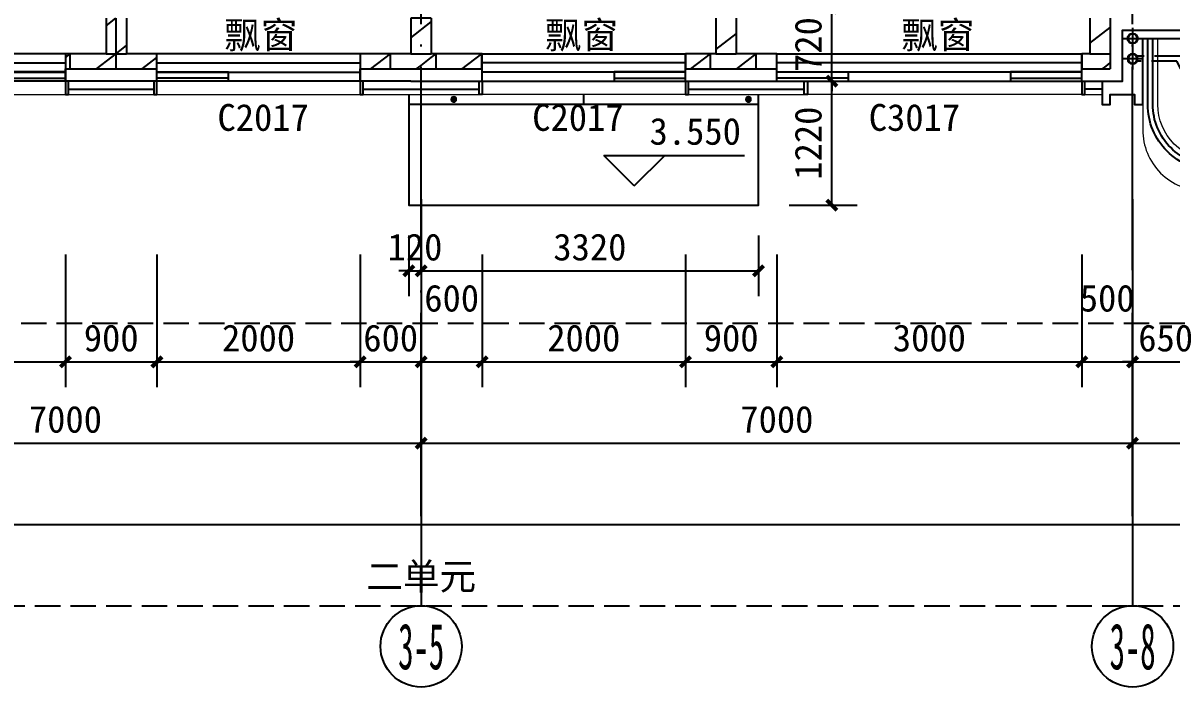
# Model space of a CAD drawing. Extents: x -46233 to 84150, y 109350 to 390860.
# Drawn here: x 14335 to 25631, y 140418 to 146952 of the extents above; entities that cross this region are included whole.
import ezdxf
from ezdxf.enums import TextEntityAlignment as Align

# ---------------------------------------------------------------- set-up
doc = ezdxf.new("R2010")
doc.units = 0
doc.header["$LTSCALE"] = 1000
doc.header["$MEASUREMENT"] = 0
for name, pattern in [('3#-轴线$1$DOTE', [2.42, 2, -0.2, 0.02, -0.2]), ('3#楼二层线脚$0$DASH', [0.35, 0.25, -0.1]), ('DASH', [0.35, 0.25, -0.1])]:
    doc.linetypes.add(name, pattern=pattern)
doc.layers.get('Defpoints').update_dxf_attribs({"color": 4, "linetype": 'DASH'})
for name, color, linetype in [('120-MC编号-偶$0$$1$A-ANNO-TEXT', 255, 'Continuous'), ('120-O-MC$0$A-COLU-CONC-HATC', 204, 'Continuous'), ('120-O-MC$0$A-DOOR', 51, 'Continuous'), ('120-O-MC$0$A-FLOR-HRAL', 71, 'Continuous'), ('120-O-MC$0$A-WALL-BLOK', 131, 'Continuous'), ('120-O-MC$0$A-WALL-INSL', 241, 'Continuous'), ('125-MC-交接$0$A-COLU-CONC-HATC', 204, 'Continuous'), ('125-MC-交接$0$A-WALL-BLOK', 131, 'Continuous'), ('125-MC-交接$0$A-WALL-INSL', 241, 'Continuous'), ('125-MC编号-偶$0$A-ANNO-TEXT', 255, 'Continuous'), ('125-O-MC$0$A-COLU-CONC-HATC', 204, 'Continuous'), ('125-O-MC$0$A-DOOR', 51, 'Continuous'), ('125-O-MC$0$A-FLOR-HRAL', 71, 'Continuous'), ('125-O-MC$0$A-WALL-BLOK', 131, 'Continuous'), ('125-O-MC$0$A-WALL-INSL', 241, 'Continuous'), ('3#-轴号$0$A-ANNO-AXIS-CIRC', 3, 'Continuous'), ('3#-轴号$0$A-ANNO-AXIS-TEXT', 7, 'Continuous'), ('3#-轴号$0$A-ANNO-DIMS', 3, 'Continuous'), ('3#-轴线$1$A-ANNO-DOTE', 10, '3#-轴线$1$DOTE'), ('3#楼二层线脚$0$1#2#住宅楼 平面图$0$A-00-HX-113-wall-01Y$0$HRAL', 31, 'Continuous'), ('3#楼二层线脚$0$1#2#住宅楼 平面图$0$A-00-HX-113-wall-01Y$0$SUPF', 151, 'Continuous'), ('3#楼二层线脚$0$110-XJ-1F-1#$0$1#2#住宅楼 平面图$0$A-00-HX-113-wall-01Y$0$HRAL', 31, 'Continuous'), ('3#楼二层线脚$0$A-00-HX-113-wall-01Y$0$HRAL', 31, 'Continuous'), ('3#楼二层线脚$0$A-DRAN', 243, 'Continuous'), ('3#楼二层线脚$0$A-DRAN-SYMB', 243, 'Continuous'), ('3#楼二层线脚$0$A-FLOR-OVHD', 171, '3#楼二层线脚$0$DASH'), ('3#楼二层线脚$0$bolibeiban剖', 4, 'Continuous'), ('A-ANNO-DIMS', 3, 'Continuous'), ('A-ANNO-LEVL', 3, 'Continuous'), ('A-ANNO-TEXT', 255, 'Continuous'), ('A-DRAN-SYMB', 243, 'Continuous'), ('AXIS_TEXT', 7, 'Continuous')]:
    doc.layers.add(name, color=color, linetype=linetype)
doc.layers.add('3#楼二层线脚$0$1#2#住宅楼 平面图$0$A-00-15-1#-PM-2F$0$00-装饰-看', color=46, linetype='Continuous', lineweight=5)
doc.layers.add('3#楼二层线脚$0$A-00-15-4#-PM-TF$0$00-装饰-看', color=46, linetype='Continuous', lineweight=5)
doc.styles.add('120-MC编号-偶$0$Standard', font='')
doc.styles.add('125-MC编号-偶$0$Standard', font='')
doc.styles.add('3#-轴号$0$_TCH_AXIS', font='')
doc.styles.add('3#-轴号$0$_TCH_DIM_T3', font='')
doc.styles.add('_TCH_DIM', font='')
doc.styles.add('_TCH_DIM_T3', font='')
doc.styles.add('COMPLEX', font='COMPLEX')
doc.styles.get("Standard").update_dxf_attribs({"font": ''})
doc.styles.get('120-MC编号-偶$0$Standard').set_extended_font_data('SimSun')
doc.styles.get('125-MC编号-偶$0$Standard').set_extended_font_data('SimSun')
doc.styles.get('3#-轴号$0$_TCH_AXIS').set_extended_font_data('SimSun')
doc.styles.get('3#-轴号$0$_TCH_DIM_T3').set_extended_font_data('SimSun')
doc.styles.get('_TCH_DIM').set_extended_font_data('SimSun')
doc.styles.get('_TCH_DIM_T3').set_extended_font_data('SimSun')
doc.styles.get('Standard').set_extended_font_data('SimSun')
doc.dimstyles.new('3#-轴号$0$_TCH_ARCH&&100', dxfattribs={"dimtxt": 264.345992, "dimasz": 100, "dimexe": 250, "dimexo": 300, "dimgap": 100, "dimtad": 1, "dimdec": 0, "dimzin": 0, "dimdsep": 46, "dimtxsty": '3#-轴号$0$_TCH_DIM_T3', "dimblk": '3#-轴号$0$_ArchTick', "dimcen": 0.09, "dimclrt": 7, "dimazin": 2, "dimtfac": 1, "dimtdec": 0, "dimtix": 1, "dimtmove": 2, "dimatfit": 3, "dimfxl": 100, "dimtolj": 1, "dimtzin": 0, "dimarcsym": 0})
doc.dimstyles.new('_TCH_ARCH&&100', dxfattribs={"dimtxt": 264.345992, "dimasz": 100, "dimexe": 250, "dimexo": 300, "dimgap": 100, "dimtad": 1, "dimdec": 0, "dimzin": 0, "dimdsep": 46, "dimtxsty": '_TCH_DIM_T3', "dimblk": 'ARCHTICK', "dimcen": 0.09, "dimclrt": 7, "dimazin": 2, "dimtfac": 1, "dimtdec": 0, "dimtix": 1, "dimtmove": 2, "dimatfit": 3, "dimfxl": 100, "dimtolj": 1, "dimtzin": 0, "dimarcsym": 0})
pattern_1 = [(0, (0, 0), (0, 350), []), (37.875, (400, 0), (-169.6153, 218.0767), []), (90, (400, 0), (-450, 3e-14), [])]

# ---------------------------------------------------------------- blocks, each defined once
blk = doc.blocks.new('125-O-MC$0$BGBFG')
at = {"layer": '125-O-MC$0$A-FLOR-HRAL'}
blk.add_lwpolyline([(0, 0), (700, 0), (700, -60), (0, -60)], close=True, dxfattribs=at)
blk.add_lwpolyline([(700, 0), (700, -90)], dxfattribs=at)
blk = doc.blocks.new('125-O-MC$0$$WINLIB2D$00000001')
at = {"color": 0}
for points in [[(-0.5, 0.5), (-0.5, -0.5)], [(-0.5, 0.5), (0.5, 0.5)], [(0.5, -0.5), (0.5, 0.5)], [(0.5, 0.1667), (-0.5, 0.1667)], [(0.5, -0.1667), (-0.5, -0.1667)], [(-0.5, -0.5), (0.5, -0.5)]]:
    blk.add_lwpolyline(points, dxfattribs=at)
blk = doc.blocks.new('125-O-MC')
at = {"layer": '125-O-MC$0$A-COLU-CONC-HATC'}
h = blk.add_hatch(dxfattribs=at)
h.set_pattern_fill('空心砖', color=256, scale=100, style=0)
h.set_pattern_definition(pattern_1)
h.paths.add_polyline_path([(7350, -11200), (7350, -11550), (7450, -11600), (7550, -11550), (7550, -11200)])
h = blk.add_hatch(dxfattribs=at)
h.set_pattern_fill('空心砖', color=256, scale=100, style=0)
h.set_pattern_definition(pattern_1)
h.paths.add_polyline_path([(7350, -11550), (6950, -11550), (6950, -11700), (7450, -11700), (7450, -11600)])
h = blk.add_hatch(dxfattribs=at)
h.set_pattern_fill('空心砖', color=256, scale=100, style=0)
h.set_pattern_definition(pattern_1)
h.paths.add_polyline_path([(7450, -11700), (7850, -11700), (7850, -11550), (7550, -11550), (7450, -11600)])
h = blk.add_hatch(dxfattribs=at)
h.set_pattern_fill('空心砖', color=256, scale=100, style=0)
h.set_pattern_definition(pattern_1)
h.paths.add_polyline_path([(10350, -11550), (9850, -11550), (9850, -11700), (10350, -11700)])
at = {"layer": '125-O-MC$0$A-WALL-BLOK'}
for p, q in [((7350, -11200), (7350, -11550)), ((7550, -11200), (7550, -11550)), ((7350, -11550), (6950, -11550)), ((6950, -11550), (6950, -11700)), ((7850, -11550), (7550, -11550)), ((7850, -11700), (7850, -11550)), ((10350, -11550), (9850, -11550)), ((9850, -11550), (9850, -11700)), ((6950, -11700), (7450, -11700)), ((7450, -11700), (7850, -11700)), ((9850, -11700), (10350, -11700))]:
    blk.add_line(p, q, dxfattribs=at)
at = {"layer": '125-O-MC$0$A-WALL-INSL'}
for p, q in [((6950, -11820), (6950, -11700)), ((7850, -11820), (7850, -11700)), ((9850, -11820), (9850, -11700)), ((7450, -11820), (6950, -11820)), ((7850, -11820), (7450, -11820)), ((10350, -11820), (9850, -11820))]:
    blk.add_line(p, q, dxfattribs=at)
at = {"xscale": -1}
blk.add_blockref('125-O-MC$0$BGBFG', (6950, -11730), dxfattribs=at)
blk.add_blockref('125-O-MC$0$BGBFG', (7850, -11730))
at = {"layer": '125-O-MC$0$A-DOOR', "yscale": -270, "zscale": 270, "rotation": 180}
for p, xscale in [((5450, -11685), 3000), ((8850, -11685), 1999.827914118767)]:
    blk.add_blockref('125-O-MC$0$$WINLIB2D$00000001', p, dxfattribs=dict(at, xscale=xscale))
blk = doc.blocks.new('120-O-MC$0$BGBFG')
at = {"layer": '120-O-MC$0$A-FLOR-HRAL'}
blk.add_lwpolyline([(0, 0), (700, 0), (700, -60), (0, -60)], close=True, dxfattribs=at)
blk.add_lwpolyline([(700, 0), (700, -90)], dxfattribs=at)
blk = doc.blocks.new('120-O-MC$0$$TCHSYS$WIN2D')
for p, q in [((-0.5, 0.5), (0.5, 0.5)), ((-0.5, 0.5), (-0.5, -0.5)), ((0.5, 0.5), (0.5, -0.5)), ((0.5, 0.1667), (-0.5, 0.1667)), ((0.5, -0.1667), (-0.5, -0.1667)), ((-0.5, -0.5), (0.5, -0.5))]:
    blk.add_line(p, q)
blk = doc.blocks.new('120-O-MC')
at = {"layer": '120-O-MC$0$A-COLU-CONC-HATC'}
h = blk.add_hatch(dxfattribs=at)
h.set_pattern_fill('空心砖', color=256, scale=100, style=0)
h.set_pattern_definition(pattern_1)
h.paths.add_polyline_path([(-6750, -11200.000521), (-6750, -11550.000521), (-6650, -11600.000521), (-6550, -11550.000521), (-6550, -11200.000521)])
h = blk.add_hatch(dxfattribs=at)
h.set_pattern_fill('空心砖', color=256, scale=100, style=0)
h.set_pattern_definition(pattern_1)
h.paths.add_polyline_path([(-3070, -11200.000521), (-3070, -11550.000521), (-2870, -11700.000521), (-2870, -11200.000521)])
h = blk.add_hatch(dxfattribs=at)
h.set_pattern_fill('空心砖', color=256, scale=100, style=0)
h.set_pattern_definition(pattern_1)
h.paths.add_polyline_path([(-9550, -11700.000521), (-9050, -11700.000521), (-9050, -11550.000521), (-9550, -11550.000521)])
h = blk.add_hatch(dxfattribs=at)
h.set_pattern_fill('空心砖', color=256, scale=100, style=0)
h.set_pattern_definition(pattern_1)
h.paths.add_polyline_path([(-6750, -11550.000521), (-7050, -11550.000521), (-7050, -11700.000521), (-6650, -11700.000521), (-6650, -11600.000521)])
h = blk.add_hatch(dxfattribs=at)
h.set_pattern_fill('空心砖', color=256, scale=100, style=0)
h.set_pattern_definition(pattern_1)
h.paths.add_polyline_path([(-6650, -11700.000521), (-6150, -11700.000521), (-6150, -11550.000521), (-6550, -11550.000521), (-6650, -11600.000521)])
h = blk.add_hatch(dxfattribs=at)
h.set_pattern_fill('空心砖', color=256, scale=100, style=0)
h.set_pattern_definition(pattern_1)
h.paths.add_polyline_path([(-3070, -11550.000521), (-3150, -11550.000521), (-3150, -11700.000521), (-2870, -11700.000521)])
at = {"layer": '120-O-MC$0$A-WALL-BLOK'}
for p, q in [((-6750, -11200.000521), (-6750, -11550.000521)), ((-6550, -11200.000521), (-6550, -11550.000521)), ((-3070, -11200.000521), (-3070, -11550.000521)), ((-2870, -11200.000521), (-2870, -11700.000521)), ((-9050, -11550.000521), (-9550, -11550.000521)), ((-9050, -11700.000521), (-9050, -11550.000521)), ((-6750, -11550.000521), (-7050, -11550.000521)), ((-7050, -11550.000521), (-7050, -11700.000521)), ((-6150, -11550.000521), (-6550, -11550.000521)), ((-6150, -11700.000521), (-6150, -11550.000521)), ((-3070, -11550.000521), (-3150, -11550.000521)), ((-3150, -11550.000521), (-3150, -11700.000521)), ((-9550, -11700.000521), (-9050, -11700.000521)), ((-7050, -11700.000521), (-6650, -11700.000521)), ((-6650, -11700.000521), (-6150, -11700.000521)), ((-3150, -11700.000521), (-2870, -11700.000521))]:
    blk.add_line(p, q, dxfattribs=at)
at = {"layer": '120-O-MC$0$A-WALL-INSL'}
for p, q in [((-9050, -11820.000521), (-9050, -11700.000521)), ((-7050, -11820.000521), (-7050, -11700.000521)), ((-6150, -11820.000521), (-6150, -11700.000521)), ((-3150, -11820.000521), (-3150, -11700.000521)), ((-9550, -11820.000521), (-9050, -11820.000521)), ((-7050, -11820.000521), (-6650, -11820.000521)), ((-6650, -11820.000521), (-6150, -11820.000521)), ((-3150, -11820.000521), (-2870, -11820.000521))]:
    blk.add_line(p, q, dxfattribs=at)
blk.add_lwpolyline([(-2870, -11820.000521), (-2750, -11820.000521), (-2750, -11320.000521), (-2000, -11320.000521), (-2000, -11200.000521)], dxfattribs=at)
at = {"xscale": -1}
for p in [(-7050, -11730.000521), (-3150, -11730.000521)]:
    blk.add_blockref('120-O-MC$0$BGBFG', p, dxfattribs=at)
blk.add_blockref('120-O-MC$0$BGBFG', (-6150, -11730.000521))
at = {"layer": '120-O-MC$0$A-DOOR', "yscale": -270, "zscale": 270}
for p, xscale in [((-8050, -11685.000521), 2000), ((-4650, -11685.000521), 3000)]:
    blk.add_blockref('120-O-MC$0$$TCHSYS$WIN2D', p, dxfattribs=dict(at, xscale=xscale))
blk = doc.blocks.new('125-MC-交接')
at = {"layer": '125-MC-交接$0$A-COLU-CONC-HATC'}
h = blk.add_hatch(dxfattribs=at)
h.set_pattern_fill('空心砖', color=256, scale=100, style=0)
h.set_pattern_definition(pattern_1)
h.paths.add_polyline_path([(-100, -100), (-100, -450), (0, -500), (100, -450), (100, -100)])
h = blk.add_hatch(dxfattribs=at)
h.set_pattern_fill('空心砖', color=256, scale=100, style=0)
h.set_pattern_definition(pattern_1)
h.paths.add_polyline_path([(-100, -450), (-100, -600), (0, -600), (0, -500)])
h = blk.add_hatch(dxfattribs=at)
h.set_pattern_fill('空心砖', color=256, scale=100, style=0)
h.set_pattern_definition(pattern_1)
h.paths.add_polyline_path([(0, -500), (0, -600), (100, -600), (100, -450)])
at = {"layer": '125-MC-交接$0$A-WALL-BLOK'}
for p, q in [((-100, -100), (-100, -450)), ((100, -100), (-100, -100)), ((100, -100), (100, -450)), ((-100, -450), (-100, -450)), ((100, -450), (100, -450)), ((-100, -600), (0, -600)), ((0, -600), (100, -600))]:
    blk.add_line(p, q, dxfattribs=at)
at = {"layer": '125-MC-交接$0$A-WALL-INSL'}
for p, q in [((-100, -720), (0, -720)), ((0, -720), (100, -720))]:
    blk.add_line(p, q, dxfattribs=at)
blk = doc.blocks.new('3#-轴线')
at = {"layer": '3#-轴线$1$A-ANNO-DOTE'}
for points in [[(17450, -16100), (17450, -3200)], [(10450, -16100), (10450, -7100)]]:
    blk.add_lwpolyline(points, dxfattribs=at)
blk = doc.blocks.new('_AXISO')
blk.add_circle((0, 0), 0.5)
at = {"layer": 'AXIS_TEXT', "style": 'COMPLEX', "width": 1.041667}
blk.add_attdef('A', text='', height=0.56, dxfattribs=at).set_placement((-0.25, -0.28), (0.25, -0.28), align=Align.FIT)
blk = doc.blocks.new('3#-轴号$0$_ArchTick')
at = {"color": 0, "linetype": 'ByBlock', "const_width": 0.4}
blk.add_lwpolyline([(-0.5, -0.5), (0.5, 0.5)], dxfattribs=at)
blk = doc.blocks.new('*D798')
at = {"layer": '3#-轴号$0$A-ANNO-DIMS', "color": 0, "lineweight": -2, "transparency": 16777216}
for p, q in [((3450, -15882), (3450, -16632)), ((10450, -15882), (10450, -16632)), ((3450, -16382), (10450, -16382))]:
    blk.add_line(p, q, dxfattribs=at)
at = {"layer": 'Defpoints', "color": 0, "transparency": 16777216}
for p in [(3450, -15582), (10450, -15582), (10450, -16382)]:
    blk.add_point(p, dxfattribs=at)
at = {"layer": '3#-轴号$0$A-ANNO-DIMS', "color": 0, "lineweight": -2, "transparency": 16777216, "xscale": 100, "yscale": 100, "zscale": 100, "rotation": 180}
blk.add_blockref('3#-轴号$0$_ArchTick', (3450, -16382), dxfattribs=at)
at = {"layer": '3#-轴号$0$A-ANNO-DIMS', "color": 0, "lineweight": -2, "transparency": 16777216, "xscale": 100, "yscale": 100, "zscale": 100}
blk.add_blockref('3#-轴号$0$_ArchTick', (10450, -16382), dxfattribs=at)
at = {"layer": '3#-轴号$0$A-ANNO-DIMS', "color": 7, "transparency": 16777216, "insert": (6950, -16149), "char_height": 264.3, "attachment_point": 5, "style": '3#-轴号$0$_TCH_DIM_T3'}
blk.add_mtext('\\A1;7000', dxfattribs=at)
blk = doc.blocks.new('*D799')
at = {"layer": '3#-轴号$0$A-ANNO-DIMS', "color": 0, "lineweight": -2, "transparency": 16777216}
for p, q in [((10450, -15882), (10450, -16632)), ((17450, -15882), (17450, -16632)), ((10450, -16382), (17450, -16382))]:
    blk.add_line(p, q, dxfattribs=at)
at = {"layer": 'Defpoints', "color": 0, "transparency": 16777216}
for p in [(10450, -15582), (17450, -15582), (17450, -16382)]:
    blk.add_point(p, dxfattribs=at)
at = {"layer": '3#-轴号$0$A-ANNO-DIMS', "color": 0, "lineweight": -2, "transparency": 16777216, "xscale": 100, "yscale": 100, "zscale": 100, "rotation": 180}
blk.add_blockref('3#-轴号$0$_ArchTick', (10450, -16382), dxfattribs=at)
at = {"layer": '3#-轴号$0$A-ANNO-DIMS', "color": 0, "lineweight": -2, "transparency": 16777216, "xscale": 100, "yscale": 100, "zscale": 100}
blk.add_blockref('3#-轴号$0$_ArchTick', (17450, -16382), dxfattribs=at)
at = {"layer": '3#-轴号$0$A-ANNO-DIMS', "color": 7, "transparency": 16777216, "insert": (13950, -16149), "char_height": 264.3, "attachment_point": 5, "style": '3#-轴号$0$_TCH_DIM_T3'}
blk.add_mtext('\\A1;7000', dxfattribs=at)
blk = doc.blocks.new('*D800')
at = {"layer": '3#-轴号$0$A-ANNO-DIMS', "color": 0, "lineweight": -2, "transparency": 16777216}
for p, q in [((17450, -15882), (17450, -16632)), ((20900, -15882), (20900, -16632)), ((17450, -16382), (20900, -16382))]:
    blk.add_line(p, q, dxfattribs=at)
at = {"layer": 'Defpoints', "color": 0, "transparency": 16777216}
for p in [(17450, -15582), (20900, -15582), (20900, -16382)]:
    blk.add_point(p, dxfattribs=at)
at = {"layer": '3#-轴号$0$A-ANNO-DIMS', "color": 0, "lineweight": -2, "transparency": 16777216, "xscale": 100, "yscale": 100, "zscale": 100, "rotation": 180}
blk.add_blockref('3#-轴号$0$_ArchTick', (17450, -16382), dxfattribs=at)
at = {"layer": '3#-轴号$0$A-ANNO-DIMS', "color": 0, "lineweight": -2, "transparency": 16777216, "xscale": 100, "yscale": 100, "zscale": 100}
blk.add_blockref('3#-轴号$0$_ArchTick', (20900, -16382), dxfattribs=at)
at = {"layer": '3#-轴号$0$A-ANNO-DIMS', "color": 7, "transparency": 16777216, "insert": (19175, -16149), "char_height": 264.3, "attachment_point": 5, "style": '3#-轴号$0$_TCH_DIM_T3'}
blk.add_mtext('\\A1;3450', dxfattribs=at)
blk = doc.blocks.new('125-MC编号-偶')
at = {"layer": '125-MC编号-偶$0$A-ANNO-TEXT', "color": 2, "style": '125-MC编号-偶$0$Standard'}
blk.add_text('C2017', height=264.3, dxfattribs=at).set_placement((-2004, -5209, 0))
blk = doc.blocks.new('120-MC编号-偶')
at = {"layer": '120-MC编号-偶$0$$1$A-ANNO-TEXT', "color": 2, "style": '120-MC编号-偶$0$Standard'}
for s, p in [('C2017', (1093, -5209, 0)), ('C3017', (4404, -5209, 0))]:
    blk.add_text(s, height=264.3, dxfattribs=at).set_placement(p)
blk = doc.blocks.new('3#楼二层线脚$0$地漏')
at = {"layer": '3#楼二层线脚$0$A-DRAN-SYMB'}
h = blk.add_hatch(dxfattribs=at)
h.set_pattern_fill('ANSI31', color=256, scale=5, angle=180, style=0)
h.set_pattern_definition([(225, (-3432.766, 28157.377), (5.61266, -5.61266), [])])
edge = h.paths.add_edge_path()
edge.add_arc((0, 0), 50, 0, 360)
for radius in [50, 45]:
    blk.add_circle((0, 0), radius, dxfattribs=at)
blk = doc.blocks.new('3#楼二层线脚')
at = {"layer": '3#楼二层线脚$0$1#2#住宅楼 平面图$0$A-00-15-1#-PM-2F$0$00-装饰-看'}
for points in [[(10350, -5500), (7799, -5500, -0.414214), (7249, -4950), (7249, -4300)], [(7100, -4950), (7100, -5200, 0.414214), (7700, -5800), (10450, -5800)]]:
    blk.add_lwpolyline(points, format="xyb", dxfattribs=at)
at = {"layer": '3#楼二层线脚$0$1#2#住宅楼 平面图$0$A-00-HX-113-wall-01Y$0$HRAL'}
blk.add_lwpolyline([(-120, -4850), (-120, -5940), (3320, -5940), (3320, -4850)], dxfattribs=at)
at = {"layer": '3#楼二层线脚$0$1#2#住宅楼 平面图$0$A-00-HX-113-wall-01Y$0$SUPF'}
for points in [[(10450, -5600), (7799, -5600, -0.414214), (7149, -4950), (7149, -4300)], [(10450, -5550), (7799, -5550, -0.414214), (7199, -4950), (7199, -4300)]]:
    blk.add_lwpolyline(points, format="xyb", dxfattribs=at)
at = {"layer": '3#楼二层线脚$0$110-XJ-1F-1#$0$1#2#住宅楼 平面图$0$A-00-HX-113-wall-01Y$0$HRAL'}
blk.add_lwpolyline([(3320, -4950), (-120, -4950)], dxfattribs=at)
at = {"layer": '3#楼二层线脚$0$A-00-15-4#-PM-TF$0$00-装饰-看', "color": 251}
for points in [[(-6500, -4850), (-3500, -4850)], [(-3470, -4850), (-2630, -4850)], [(-2600, -4850), (-600, -4850)], [(-570, -4850), (570, -4850)], [(2600, -4850), (600, -4851)], [(2630, -4850), (3770, -4850)], [(6500, -4850), (3800, -4851)], [(6530, -4850), (6700, -4850)]]:
    blk.add_lwpolyline(points, dxfattribs=at)
at = {"layer": '3#楼二层线脚$0$A-00-HX-113-wall-01Y$0$HRAL'}
for points in [[(6700, -4720), (6700, -4950), (6780, -4950), (6780, -4850), (7020, -4850), (7020, -4950), (7100, -4950), (7100, -4300), (7620, -4300), (7620, -4350), (7620, -4350), (7650, -4350), (7650, -4220)], [(-3500, -4720), (-3500, -4850), (-3470, -4850), (-3470, -4720)], [(-2630, -4720), (-2630, -4850), (-2600, -4850), (-2600, -4720)], [(-600, -4720), (-600, -4850), (-570, -4850), (-570, -4720)], [(600, -4720), (600, -4850), (570, -4850), (570, -4720)], [(2600, -4720), (2600, -4850), (2630, -4850), (2630, -4720)], [(3800, -4720), (3800, -4850), (3770, -4850), (3770, -4720)], [(6500, -4720), (6500, -4850), (6530, -4850), (6530, -4720)]]:
    blk.add_lwpolyline(points, dxfattribs=at)
at = {"layer": '3#楼二层线脚$0$A-DRAN'}
blk.add_lwpolyline([(1600, -4950), (1600, -4849)], dxfattribs=at)
at = {"layer": '3#楼二层线脚$0$A-FLOR-OVHD'}
for points in [[(7921, -5338), (7465, -4475), (7042, -4475)], [(7877, -5362), (7435, -4525), (7042, -4525)]]:
    blk.add_lwpolyline(points, dxfattribs=at)
at = {"layer": '3#楼二层线脚$0$bolibeiban剖'}
for points in [[(-3470, -4800), (-2630, -4800)], [(-570, -4800), (570, -4800)], [(2630, -4800), (3770, -4800)], [(6700, -4800), (6530, -4800)]]:
    blk.add_lwpolyline(points, dxfattribs=at)
at = {"xscale": -0.5, "yscale": 0.5, "zscale": 0.5}
for p in [(320, -4900), (3220, -4900)]:
    blk.add_blockref('3#楼二层线脚$0$地漏', p, dxfattribs=at)
blk = doc.blocks.new('YSG-T')
at = {"layer": 'A-DRAN-SYMB', "color": 1}
for p, q in [((-105, 0), (105, 0)), ((0, 105), (0, -105))]:
    blk.add_line(p, q, dxfattribs=at)
for radius in [50, 45]:
    blk.add_circle((0, 0), radius, dxfattribs=at)
blk = doc.blocks.new('VFDCV DF')
at = {"xscale": -1}
blk.add_blockref('YSG-T', (7000, -4500), dxfattribs=at)
blk = doc.blocks.new('雨水管')
at = {"layer": 'A-DRAN-SYMB'}
for p, q in [((-5, 0), (205, 0)), ((100, 105), (100, -105))]:
    blk.add_line(p, q, dxfattribs=at)
for radius in [50, 45]:
    blk.add_circle((100, 0), radius, dxfattribs=at)
blk = doc.blocks.new('VGVBFGV')
blk.add_blockref('雨水管', (6900, -4300))
blk = doc.blocks.new('FVGFBGF')
for name in ['VGVBFGV', 'VFDCV DF']:
    blk.add_blockref(name, (0, 0))
blk = doc.blocks.new('_ArchTick')
at = {"color": 0, "linetype": 'ByBlock', "const_width": 0.4}
blk.add_lwpolyline([(-0.5, -0.5), (0.5, 0.5)], dxfattribs=at)
blk = doc.blocks.new('*D274')
at = {"layer": 'A-ANNO-DIMS', "color": 0, "lineweight": -2, "transparency": 16777216}
for p, q in [((18132, 144860), (18132, 144264)), ((18253, 144860), (18253, 144264)), ((18132, 144514), (18032, 144514)), ((18132, 144514), (18253, 144514)), ((18253, 144514), (18353, 144514))]:
    blk.add_line(p, q, dxfattribs=at)
at = {"layer": 'Defpoints', "color": 0, "transparency": 16777216}
for p in [(18132, 145160), (18253, 145160), (18253, 144514)]:
    blk.add_point(p, dxfattribs=at)
at = {"layer": 'A-ANNO-DIMS', "color": 0, "lineweight": -2, "transparency": 16777216, "xscale": 100, "yscale": 100, "zscale": 100}
blk.add_blockref('_ArchTick', (18132, 144514), dxfattribs=at)
at = {"layer": 'A-ANNO-DIMS', "color": 0, "lineweight": -2, "transparency": 16777216, "xscale": 100, "yscale": 100, "zscale": 100, "rotation": 180}
blk.add_blockref('_ArchTick', (18253, 144514), dxfattribs=at)
at = {"layer": 'A-ANNO-DIMS', "color": 7, "transparency": 16777216, "insert": (18192, 144746), "char_height": 264.3, "attachment_point": 5, "style": '_TCH_DIM_T3'}
blk.add_mtext('\\A1;120', dxfattribs=at)
blk = doc.blocks.new('*D275')
at = {"layer": 'A-ANNO-DIMS', "color": 0, "lineweight": -2, "transparency": 16777216}
for p, q in [((18253, 144860), (18253, 144264)), ((21573, 144860), (21573, 144264)), ((18253, 144514), (21573, 144514))]:
    blk.add_line(p, q, dxfattribs=at)
at = {"layer": 'Defpoints', "color": 0, "transparency": 16777216}
for p in [(18253, 145160), (21573, 145160), (21573, 144514)]:
    blk.add_point(p, dxfattribs=at)
at = {"layer": 'A-ANNO-DIMS', "color": 0, "lineweight": -2, "transparency": 16777216, "xscale": 100, "yscale": 100, "zscale": 100, "rotation": 180}
blk.add_blockref('_ArchTick', (18253, 144514), dxfattribs=at)
at = {"layer": 'A-ANNO-DIMS', "color": 0, "lineweight": -2, "transparency": 16777216, "xscale": 100, "yscale": 100, "zscale": 100}
blk.add_blockref('_ArchTick', (21573, 144514), dxfattribs=at)
at = {"layer": 'A-ANNO-DIMS', "color": 7, "transparency": 16777216, "insert": (19913, 144746), "char_height": 264.3, "attachment_point": 5, "style": '_TCH_DIM_T3'}
blk.add_mtext('\\A1;3320', dxfattribs=at)
blk = doc.blocks.new('*D313')
at = {"layer": 'A-ANNO-DIMS', "color": 0, "lineweight": -2, "transparency": 16777216}
for p, q in [((21873, 146380), (22544, 146380)), ((22294, 145160), (22294, 146380)), ((21873, 145160), (22544, 145160))]:
    blk.add_line(p, q, dxfattribs=at)
at = {"layer": 'Defpoints', "color": 0, "transparency": 16777216}
for p in [(21573, 146380), (22294, 146380), (21573, 145160)]:
    blk.add_point(p, dxfattribs=at)
at = {"layer": 'A-ANNO-DIMS', "color": 0, "lineweight": -2, "transparency": 16777216, "xscale": 100, "yscale": 100, "zscale": 100}
for p, rotation in [((22294, 146380), 90), ((22294, 145160), 270)]:
    blk.add_blockref('_ArchTick', p, dxfattribs=dict(at, rotation=rotation))
at = {"layer": 'A-ANNO-DIMS', "color": 7, "transparency": 16777216, "insert": (22062, 145770), "char_height": 264.3, "attachment_point": 5, "rotation": 90, "style": '_TCH_DIM_T3'}
blk.add_mtext('\\A1;1220', dxfattribs=at)
blk = doc.blocks.new('*D314')
at = {"layer": 'A-ANNO-DIMS', "color": 0, "lineweight": -2, "transparency": 16777216}
for p, q in [((22294, 147100), (22294, 147200)), ((21873, 147100), (22544, 147100)), ((22294, 146380), (22294, 147100)), ((21873, 146380), (22544, 146380)), ((22294, 146380), (22294, 146280))]:
    blk.add_line(p, q, dxfattribs=at)
at = {"layer": 'Defpoints', "color": 0, "transparency": 16777216}
for p in [(21573, 147100), (22294, 147100), (21573, 146380)]:
    blk.add_point(p, dxfattribs=at)
at = {"layer": 'A-ANNO-DIMS', "color": 0, "lineweight": -2, "transparency": 16777216, "xscale": 100, "yscale": 100, "zscale": 100}
for p, rotation in [((22294, 147100), 270), ((22294, 146380), 90)]:
    blk.add_blockref('_ArchTick', p, dxfattribs=dict(at, rotation=rotation))
at = {"layer": 'A-ANNO-DIMS', "color": 7, "transparency": 16777216, "insert": (22062, 146740), "char_height": 264.3, "attachment_point": 5, "rotation": 90, "style": '_TCH_DIM_T3'}
blk.add_mtext('\\A1;720', dxfattribs=at)
blk = doc.blocks.new('*D324')
at = {"layer": 'A-ANNO-DIMS', "color": 0, "linetype": 'DASH', "lineweight": -2, "transparency": 16777216}
for p, q in [((7803, 142252), (7803, 140968)), ((28703, 142252), (28703, 140968)), ((7803, 141218), (28703, 141218))]:
    blk.add_line(p, q, dxfattribs=at)
at = {"layer": 'Defpoints', "color": 0, "linetype": 'DASH', "transparency": 16777216}
for p in [(7803, 142552), (28703, 142552), (28703, 141218)]:
    blk.add_point(p, dxfattribs=at)
at = {"layer": 'A-ANNO-DIMS', "color": 0, "linetype": 'DASH', "lineweight": -2, "transparency": 16777216, "xscale": 100, "yscale": 100, "zscale": 100, "rotation": 180}
blk.add_blockref('_ArchTick', (7803, 141218), dxfattribs=at)
at = {"layer": 'A-ANNO-DIMS', "color": 0, "linetype": 'DASH', "lineweight": -2, "transparency": 16777216, "xscale": 100, "yscale": 100, "zscale": 100}
blk.add_blockref('_ArchTick', (28703, 141218), dxfattribs=at)
at = {"layer": 'A-ANNO-DIMS', "color": 7, "linetype": 'DASH', "transparency": 16777216, "insert": (18253, 141493), "char_height": 264.3, "attachment_point": 5, "style": '_TCH_DIM_T3'}
blk.add_mtext('\\A1;二单元', dxfattribs=at)
blk = doc.blocks.new('*D677')
at = {"layer": 'A-ANNO-DIMS', "color": 0, "lineweight": -2, "transparency": 16777216}
for p, q in [((7603, 144674), (7603, 141768)), ((49803, 144674), (49803, 141768)), ((7603, 142018), (49803, 142018))]:
    blk.add_line(p, q, dxfattribs=at)
at = {"layer": 'Defpoints', "color": 0, "transparency": 16777216}
for p in [(7603, 144974), (49803, 144974), (49803, 142018)]:
    blk.add_point(p, dxfattribs=at)
at = {"layer": 'A-ANNO-DIMS', "color": 0, "lineweight": -2, "transparency": 16777216, "xscale": 100, "yscale": 100, "zscale": 100, "rotation": 180}
blk.add_blockref('_ArchTick', (7603, 142018), dxfattribs=at)
at = {"layer": 'A-ANNO-DIMS', "color": 0, "lineweight": -2, "transparency": 16777216, "xscale": 100, "yscale": 100, "zscale": 100}
blk.add_blockref('_ArchTick', (49803, 142018), dxfattribs=at)
at = {"layer": 'A-ANNO-DIMS', "color": 7, "transparency": 16777216, "insert": (28703, 142251), "char_height": 264.3, "attachment_point": 5, "style": '_TCH_DIM_T3'}
blk.add_mtext('\\A1;42200', dxfattribs=at)
blk = doc.blocks.new('*D683')
at = {"layer": 'A-ANNO-DIMS', "color": 0, "lineweight": -2, "transparency": 16777216}
for p, q in [((11753, 144674), (11753, 143368)), ((14753, 144674), (14753, 143368)), ((11753, 143618), (14753, 143618))]:
    blk.add_line(p, q, dxfattribs=at)
at = {"layer": 'Defpoints', "color": 0, "transparency": 16777216}
for p in [(11753, 144974), (14753, 144974), (14753, 143618)]:
    blk.add_point(p, dxfattribs=at)
at = {"layer": 'A-ANNO-DIMS', "color": 0, "lineweight": -2, "transparency": 16777216, "xscale": 100, "yscale": 100, "zscale": 100, "rotation": 180}
blk.add_blockref('_ArchTick', (11753, 143618), dxfattribs=at)
at = {"layer": 'A-ANNO-DIMS', "color": 0, "lineweight": -2, "transparency": 16777216, "xscale": 100, "yscale": 100, "zscale": 100}
blk.add_blockref('_ArchTick', (14753, 143618), dxfattribs=at)
at = {"layer": 'A-ANNO-DIMS', "color": 7, "transparency": 16777216, "insert": (13253, 143851), "char_height": 264.3, "attachment_point": 5, "style": '_TCH_DIM_T3'}
blk.add_mtext('\\A1;3000', dxfattribs=at)
blk = doc.blocks.new('*D684')
at = {"layer": 'A-ANNO-DIMS', "color": 0, "lineweight": -2, "transparency": 16777216}
for p, q in [((14753, 144674), (14753, 143368)), ((15653, 144674), (15653, 143368)), ((14753, 143618), (15653, 143618))]:
    blk.add_line(p, q, dxfattribs=at)
at = {"layer": 'Defpoints', "color": 0, "transparency": 16777216}
for p in [(14753, 144974), (15653, 144974), (15653, 143618)]:
    blk.add_point(p, dxfattribs=at)
at = {"layer": 'A-ANNO-DIMS', "color": 0, "lineweight": -2, "transparency": 16777216, "xscale": 100, "yscale": 100, "zscale": 100, "rotation": 180}
blk.add_blockref('_ArchTick', (14753, 143618), dxfattribs=at)
at = {"layer": 'A-ANNO-DIMS', "color": 0, "lineweight": -2, "transparency": 16777216, "xscale": 100, "yscale": 100, "zscale": 100}
blk.add_blockref('_ArchTick', (15653, 143618), dxfattribs=at)
at = {"layer": 'A-ANNO-DIMS', "color": 7, "transparency": 16777216, "insert": (15203, 143851), "char_height": 264.3, "attachment_point": 5, "style": '_TCH_DIM_T3'}
blk.add_mtext('\\A1;900', dxfattribs=at)
blk = doc.blocks.new('*D685')
at = {"layer": 'A-ANNO-DIMS', "color": 0, "lineweight": -2, "transparency": 16777216}
for p, q in [((15653, 144674), (15653, 143368)), ((17653, 144674), (17653, 143368)), ((15653, 143618), (17653, 143618))]:
    blk.add_line(p, q, dxfattribs=at)
at = {"layer": 'Defpoints', "color": 0, "transparency": 16777216}
for p in [(15653, 144974), (17653, 144974), (17653, 143618)]:
    blk.add_point(p, dxfattribs=at)
at = {"layer": 'A-ANNO-DIMS', "color": 0, "lineweight": -2, "transparency": 16777216, "xscale": 100, "yscale": 100, "zscale": 100, "rotation": 180}
blk.add_blockref('_ArchTick', (15653, 143618), dxfattribs=at)
at = {"layer": 'A-ANNO-DIMS', "color": 0, "lineweight": -2, "transparency": 16777216, "xscale": 100, "yscale": 100, "zscale": 100}
blk.add_blockref('_ArchTick', (17653, 143618), dxfattribs=at)
at = {"layer": 'A-ANNO-DIMS', "color": 7, "transparency": 16777216, "insert": (16653, 143851), "char_height": 264.3, "attachment_point": 5, "style": '_TCH_DIM_T3'}
blk.add_mtext('\\A1;2000', dxfattribs=at)
blk = doc.blocks.new('*D686')
at = {"layer": 'A-ANNO-DIMS', "color": 0, "lineweight": -2, "transparency": 16777216}
for p, q in [((17653, 144674), (17653, 143368)), ((18253, 144674), (18253, 143368)), ((17653, 143618), (17553, 143618)), ((17653, 143618), (18253, 143618)), ((18253, 143618), (18353, 143618))]:
    blk.add_line(p, q, dxfattribs=at)
at = {"layer": 'Defpoints', "color": 0, "transparency": 16777216}
for p in [(17653, 144974), (18253, 144974), (18253, 143618)]:
    blk.add_point(p, dxfattribs=at)
at = {"layer": 'A-ANNO-DIMS', "color": 0, "lineweight": -2, "transparency": 16777216, "xscale": 100, "yscale": 100, "zscale": 100}
blk.add_blockref('_ArchTick', (17653, 143618), dxfattribs=at)
at = {"layer": 'A-ANNO-DIMS', "color": 0, "lineweight": -2, "transparency": 16777216, "xscale": 100, "yscale": 100, "zscale": 100, "rotation": 180}
blk.add_blockref('_ArchTick', (18253, 143618), dxfattribs=at)
at = {"layer": 'A-ANNO-DIMS', "color": 7, "transparency": 16777216, "insert": (17953, 143851), "char_height": 264.3, "attachment_point": 5, "style": '_TCH_DIM_T3'}
blk.add_mtext('\\A1;600', dxfattribs=at)
blk = doc.blocks.new('*D687')
at = {"layer": 'A-ANNO-DIMS', "color": 0, "lineweight": -2, "transparency": 16777216}
for p, q in [((18253, 144674), (18253, 143368)), ((18853, 144674), (18853, 143368)), ((18253, 143618), (18853, 143618))]:
    blk.add_line(p, q, dxfattribs=at)
at = {"layer": 'Defpoints', "color": 0, "transparency": 16777216}
for p in [(18253, 144974), (18853, 144974), (18853, 143618)]:
    blk.add_point(p, dxfattribs=at)
at = {"layer": 'A-ANNO-DIMS', "color": 0, "lineweight": -2, "transparency": 16777216, "xscale": 100, "yscale": 100, "zscale": 100, "rotation": 180}
blk.add_blockref('_ArchTick', (18253, 143618), dxfattribs=at)
at = {"layer": 'A-ANNO-DIMS', "color": 0, "lineweight": -2, "transparency": 16777216, "xscale": 100, "yscale": 100, "zscale": 100}
blk.add_blockref('_ArchTick', (18853, 143618), dxfattribs=at)
at = {"layer": 'A-ANNO-DIMS', "color": 7, "transparency": 16777216, "insert": (18553, 144243), "char_height": 264.3, "attachment_point": 5, "style": '_TCH_DIM_T3'}
blk.add_mtext('\\A1;600', dxfattribs=at)
blk = doc.blocks.new('*D688')
at = {"layer": 'A-ANNO-DIMS', "color": 0, "lineweight": -2, "transparency": 16777216}
for p, q in [((18853, 144674), (18853, 143368)), ((20853, 144674), (20853, 143368)), ((18853, 143618), (20853, 143618))]:
    blk.add_line(p, q, dxfattribs=at)
at = {"layer": 'Defpoints', "color": 0, "transparency": 16777216}
for p in [(18853, 144974), (20853, 144974), (20853, 143618)]:
    blk.add_point(p, dxfattribs=at)
at = {"layer": 'A-ANNO-DIMS', "color": 0, "lineweight": -2, "transparency": 16777216, "xscale": 100, "yscale": 100, "zscale": 100, "rotation": 180}
blk.add_blockref('_ArchTick', (18853, 143618), dxfattribs=at)
at = {"layer": 'A-ANNO-DIMS', "color": 0, "lineweight": -2, "transparency": 16777216, "xscale": 100, "yscale": 100, "zscale": 100}
blk.add_blockref('_ArchTick', (20853, 143618), dxfattribs=at)
at = {"layer": 'A-ANNO-DIMS', "color": 7, "transparency": 16777216, "insert": (19853, 143851), "char_height": 264.3, "attachment_point": 5, "style": '_TCH_DIM_T3'}
blk.add_mtext('\\A1;2000', dxfattribs=at)
blk = doc.blocks.new('*D689')
at = {"layer": 'A-ANNO-DIMS', "color": 0, "lineweight": -2, "transparency": 16777216}
for p, q in [((20853, 144674), (20853, 143368)), ((21753, 144674), (21753, 143368)), ((20853, 143618), (21753, 143618))]:
    blk.add_line(p, q, dxfattribs=at)
at = {"layer": 'Defpoints', "color": 0, "transparency": 16777216}
for p in [(20853, 144974), (21753, 144974), (21753, 143618)]:
    blk.add_point(p, dxfattribs=at)
at = {"layer": 'A-ANNO-DIMS', "color": 0, "lineweight": -2, "transparency": 16777216, "xscale": 100, "yscale": 100, "zscale": 100, "rotation": 180}
blk.add_blockref('_ArchTick', (20853, 143618), dxfattribs=at)
at = {"layer": 'A-ANNO-DIMS', "color": 0, "lineweight": -2, "transparency": 16777216, "xscale": 100, "yscale": 100, "zscale": 100}
blk.add_blockref('_ArchTick', (21753, 143618), dxfattribs=at)
at = {"layer": 'A-ANNO-DIMS', "color": 7, "transparency": 16777216, "insert": (21303, 143851), "char_height": 264.3, "attachment_point": 5, "style": '_TCH_DIM_T3'}
blk.add_mtext('\\A1;900', dxfattribs=at)
blk = doc.blocks.new('*D690')
at = {"layer": 'A-ANNO-DIMS', "color": 0, "lineweight": -2, "transparency": 16777216}
for p, q in [((21753, 144674), (21753, 143368)), ((24753, 144674), (24753, 143368)), ((21753, 143618), (24753, 143618))]:
    blk.add_line(p, q, dxfattribs=at)
at = {"layer": 'Defpoints', "color": 0, "transparency": 16777216}
for p in [(21753, 144974), (24753, 144974), (24753, 143618)]:
    blk.add_point(p, dxfattribs=at)
at = {"layer": 'A-ANNO-DIMS', "color": 0, "lineweight": -2, "transparency": 16777216, "xscale": 100, "yscale": 100, "zscale": 100, "rotation": 180}
blk.add_blockref('_ArchTick', (21753, 143618), dxfattribs=at)
at = {"layer": 'A-ANNO-DIMS', "color": 0, "lineweight": -2, "transparency": 16777216, "xscale": 100, "yscale": 100, "zscale": 100}
blk.add_blockref('_ArchTick', (24753, 143618), dxfattribs=at)
at = {"layer": 'A-ANNO-DIMS', "color": 7, "transparency": 16777216, "insert": (23253, 143851), "char_height": 264.3, "attachment_point": 5, "style": '_TCH_DIM_T3'}
blk.add_mtext('\\A1;3000', dxfattribs=at)
blk = doc.blocks.new('*D691')
at = {"layer": 'A-ANNO-DIMS', "color": 0, "lineweight": -2, "transparency": 16777216}
for p, q in [((24753, 144674), (24753, 143368)), ((25253, 144674), (25253, 143368)), ((24753, 143618), (25253, 143618))]:
    blk.add_line(p, q, dxfattribs=at)
at = {"layer": 'Defpoints', "color": 0, "transparency": 16777216}
for p in [(24753, 144974), (25253, 144974), (25253, 143618)]:
    blk.add_point(p, dxfattribs=at)
at = {"layer": 'A-ANNO-DIMS', "color": 0, "lineweight": -2, "transparency": 16777216, "xscale": 100, "yscale": 100, "zscale": 100, "rotation": 180}
blk.add_blockref('_ArchTick', (24753, 143618), dxfattribs=at)
at = {"layer": 'A-ANNO-DIMS', "color": 0, "lineweight": -2, "transparency": 16777216, "xscale": 100, "yscale": 100, "zscale": 100}
blk.add_blockref('_ArchTick', (25253, 143618), dxfattribs=at)
at = {"layer": 'A-ANNO-DIMS', "color": 7, "transparency": 16777216, "insert": (25003, 144243), "char_height": 264.3, "attachment_point": 5, "style": '_TCH_DIM_T3'}
blk.add_mtext('\\A1;500', dxfattribs=at)
blk = doc.blocks.new('*D692')
at = {"layer": 'A-ANNO-DIMS', "color": 0, "lineweight": -2, "transparency": 16777216}
for p, q in [((25253, 144674), (25253, 143368)), ((25903, 144674), (25903, 143368)), ((25253, 143618), (25153, 143618)), ((25253, 143618), (25903, 143618)), ((25903, 143618), (26003, 143618))]:
    blk.add_line(p, q, dxfattribs=at)
at = {"layer": 'Defpoints', "color": 0, "transparency": 16777216}
for p in [(25253, 144974), (25903, 144974), (25903, 143618)]:
    blk.add_point(p, dxfattribs=at)
at = {"layer": 'A-ANNO-DIMS', "color": 0, "lineweight": -2, "transparency": 16777216, "xscale": 100, "yscale": 100, "zscale": 100}
blk.add_blockref('_ArchTick', (25253, 143618), dxfattribs=at)
at = {"layer": 'A-ANNO-DIMS', "color": 0, "lineweight": -2, "transparency": 16777216, "xscale": 100, "yscale": 100, "zscale": 100, "rotation": 180}
blk.add_blockref('_ArchTick', (25903, 143618), dxfattribs=at)
at = {"layer": 'A-ANNO-DIMS', "color": 7, "transparency": 16777216, "insert": (25578, 143851), "char_height": 264.3, "attachment_point": 5, "style": '_TCH_DIM_T3'}
blk.add_mtext('\\A1;650', dxfattribs=at)
blk = doc.blocks.new('3#-轴号')
at = {"layer": '3#-轴号$0$A-ANNO-AXIS-CIRC'}
for p, q in [((10450, -13981.5), (10450, -17981.5)), ((17450, -13981.5), (17450, -17981.5))]:
    blk.add_line(p, q, dxfattribs=at)
at = {"layer": 'Defpoints'}
blk.add_lwpolyline([(-2360.1, 4492.7), (44213.5, 4492.7), (44213.5, -15203.4), (-2360.1, -15203.4)], close=True, dxfattribs=at)
at = {"layer": '3#-轴号$0$A-ANNO-AXIS-CIRC'}
ref = blk.add_blockref('_AXISO', (10450, -18381.5), dxfattribs=dict(at, xscale=800, yscale=800, zscale=800))
ref.add_attrib('A', '3-5', dxfattribs={"layer": '3#-轴号$0$A-ANNO-AXIS-TEXT', "height": 452.55, "style": '3#-轴号$0$_TCH_AXIS', "width": 0.466146}).set_placement((10223.7, -18607.8), (10676.3, -18607.8), align=Align.FIT)
ref = blk.add_blockref('_AXISO', (17450, -18381.5), dxfattribs=dict(at, xscale=800, yscale=800, zscale=800))
ref.add_attrib('A', '3-8', dxfattribs={"layer": '3#-轴号$0$A-ANNO-AXIS-TEXT', "height": 452.55, "style": '3#-轴号$0$_TCH_AXIS', "width": 0.466146}).set_placement((17223.7, -18607.8), (17676.3, -18607.8), align=Align.FIT)
at = {"layer": '3#-轴号$0$A-ANNO-DIMS'}
for p1, p2, picture, middle in [((3450, -15581.5), (10450, -15581.5), '*D798', (6950, -16149.3)), ((10450, -15581.5), (17450, -15581.5), '*D799', (13950, -16149.3)), ((17450, -15581.5), (20900, -15581.5), '*D800', (19175, -16149.3))]:
    dim = blk.add_aligned_dim(p1=p1, p2=p2, distance=-800, dimstyle='3#-轴号$0$_TCH_ARCH&&100', dxfattribs=at)
    dim.commit()
    dim.dimension.update_dxf_attribs({"geometry": picture, "text_midpoint": middle})

msp = doc.modelspace()

# ---------------------------------------------------------------- linework, layer by layer
at = {"layer": 'A-ANNO-LEVL'}
for p, q in [((20349.1, 145349.4), (20049.1, 145649.4)), ((20049.1, 145649.4), (21433.7, 145649.4)), ((20349.1, 145349.4), (20649.1, 145649.4))]:
    msp.add_line(p, q, dxfattribs=at)

# ---------------------------------------------------------------- block references
for name, p in [('3#-轴号', (7802.7, 159200)), ('3#-轴线', (7802.7, 158200)), ('3#楼二层线脚', (18252.7, 151100)), ('FVGFBGF', (18252.7, 151100)), ('125-O-MC', (7802.7, 158200)), ('120-O-MC', (27902.7, 158200)), ('125-MC编号-偶', (18252.7, 151100)), ('120-MC编号-偶', (18252.7, 151100)), ('125-MC-交接', (18252.7, 147100))]:
    msp.add_blockref(name, p)

# ---------------------------------------------------------------- texts
at = {"layer": 'A-ANNO-TEXT'}
for p in [(16314.6, 146702.5), (19470.1, 146702.5), (22976.7, 146702.5)]:
    msp.add_text('飘窗', height=264.35, dxfattribs=at).set_placement(p)
at = {"layer": 'A-ANNO-TEXT', "color": 7, "style": '_TCH_DIM'}
msp.add_text('3.550', height=264.35, dxfattribs=at).set_placement((20499.9, 145754.4))

# ---------------------------------------------------------------- dimensions: what is measured, and where the dimension line sits
at = {"layer": 'A-ANNO-DIMS'}
for p1, p2, distance, picture, middle in [((21573.1, 146380), (21573.1, 147100), -721.2, '*D314', (22062.2, 146740)), ((21573.1, 145160), (21573.1, 146380), -721.2, '*D313', (22062.2, 145770)), ((18132.2287, 145159.9992), (18252.686, 145159.9992), -646.0725, '*D274', (18192.4574, 144746.0997)), ((18252.7, 145160), (21573.1, 145160), -646.1, '*D275', (19912.9, 144746.1)), ((7602.7, 144974.2), (49802.7, 144974.2), -2955.8, '*D677', (28702.7, 142250.7)), ((11752.7, 144974.2), (14752.7, 144974.2), -1355.8, '*D683', (13252.7, 143850.7)), ((14752.7, 144974.2), (15652.7, 144974.2), -1355.8, '*D684', (15202.7, 143850.7)), ((15652.7, 144974.2), (17652.7, 144974.2), -1355.8, '*D685', (16652.7, 143850.7)), ((17652.7, 144974.2), (18252.7, 144974.2), -1355.8, '*D686', (17952.7, 143850.7)), ((18852.7, 144974.2), (20852.7, 144974.2), -1355.8, '*D688', (19852.7, 143850.7)), ((20852.7, 144974.2), (21752.7, 144974.2), -1355.8, '*D689', (21302.7, 143850.7)), ((21752.7, 144974.2), (24752.7, 144974.2), -1355.8, '*D690', (23252.7, 143850.7)), ((25252.7, 144974.2), (25902.7, 144974.2), -1355.8, '*D692', (25577.7, 143850.7))]:
    dim = msp.add_aligned_dim(p1=p1, p2=p2, distance=distance, dimstyle='_TCH_ARCH&&100', dxfattribs=at)
    dim.commit()
    dim.dimension.update_dxf_attribs({"geometry": picture, "text_midpoint": middle})
for base, p1, p2, picture, middle in [((18852.7, 143618.5), (18252.7, 144974.2), (18852.7, 144974.2), '*D687', (18552.7, 144243.5)), ((25252.7, 143618.5), (24752.7, 144974.2), (25252.7, 144974.2), '*D691', (25002.7, 144243.5))]:
    dim = msp.add_linear_dim(base=base, p1=p1, p2=p2, angle=0, dimstyle='_TCH_ARCH&&100', dxfattribs=at)
    dim.commit()
    dim.dimension.update_dxf_attribs({"geometry": picture, "text_midpoint": middle, "dimtype": 129})
at = {"layer": 'A-ANNO-DIMS', "linetype": 'DASH'}
dim = msp.add_aligned_dim(p1=(7802.7, 142552), p2=(28702.7, 142552), distance=-1333.5, text='二单元', dimstyle='_TCH_ARCH&&100', dxfattribs=at)
dim.commit()
dim.dimension.update_dxf_attribs({"geometry": '*D324', "text_midpoint": (18252.7, 141492.7)})

doc.saveas('drawing.dxf')
